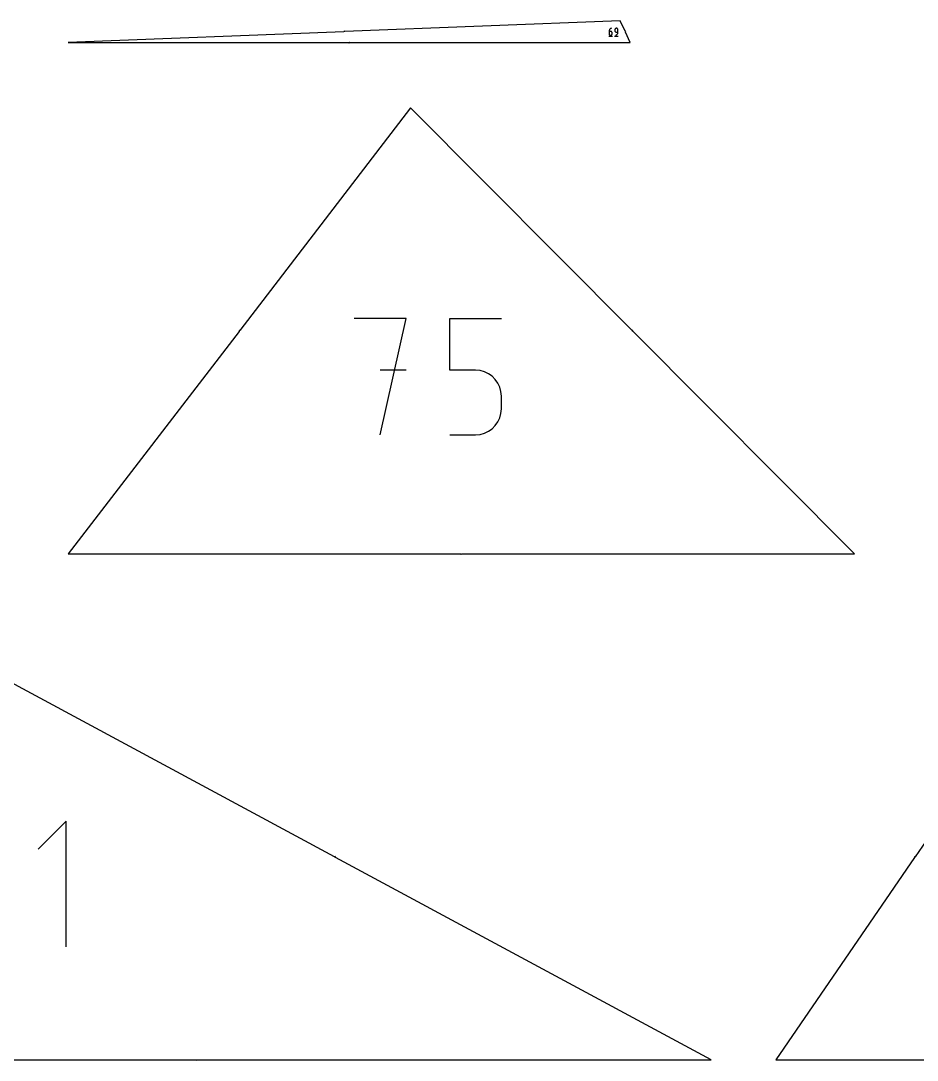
# Model space of a CAD drawing. Extents: x 0 to 500, y 0 to 1020.
# Drawn here: x 198.5 to 242.4, y 521.5 to 572.3 of the extents above; entities that cross this region are included whole.
import ezdxf

# ---------------------------------------------------------------- set-up
doc = ezdxf.new("R2010")
doc.units = 0

msp = doc.modelspace()

# ---------------------------------------------------------------- linework, layer by layer
at = {"layer": 'annotation', "color": 1}
for p, q in [((214.353174, 571.82534), (214.349922, 571.82182)), ((214.353773, 571.810111), (214.353174, 571.82534)), ((214.36227, 571.825698), (214.359018, 571.822178)), ((214.362869, 571.810469), (214.36227, 571.825698)), ((227.30935, 571.595669), (227.481734, 571.595669)), ((227.320634, 571.853306), (227.318938, 571.830003)), ((227.318938, 571.830003), (227.318938, 571.715411)), ((227.395498, 571.830003), (227.318938, 571.830003)), ((227.318938, 571.715411), (227.318938, 571.715411)), ((227.318938, 571.715411), (227.320175, 571.701639)), ((227.320175, 571.701639), (227.323737, 571.688674)), ((227.325582, 571.875696), (227.320634, 571.853306)), ((227.323737, 571.688674), (227.329409, 571.676734)), ((227.333576, 571.896895), (227.325582, 571.875696)), ((227.329409, 571.676734), (227.33697, 571.666036)), ((227.34441, 571.916626), (227.333576, 571.896895)), ((227.33697, 571.666036), (227.346204, 571.656797)), ((227.357876, 571.93461), (227.34441, 571.916626)), ((227.346204, 571.656797), (227.356892, 571.649233)), ((227.356892, 571.649233), (227.368816, 571.643562)), ((227.373769, 571.950571), (227.357876, 571.93461)), ((227.368816, 571.643562), (227.381757, 571.64)), ((227.391882, 571.96423), (227.373769, 571.950571)), ((227.381757, 571.64), (227.395498, 571.638765)), ((227.412008, 571.97531), (227.391882, 571.96423)), ((227.409268, 571.828774), (227.395498, 571.830003)), ((227.395498, 571.638765), (227.409268, 571.64)), ((227.395498, 571.638765), (227.395498, 571.638765)), ((227.422225, 571.82523), (227.409268, 571.828774)), ((227.409268, 571.64), (227.422225, 571.643562)), ((227.433941, 571.983533), (227.412008, 571.97531)), ((227.434153, 571.819584), (227.422225, 571.82523)), ((227.422225, 571.643562), (227.434153, 571.649233)), ((227.433941, 571.983533), (227.433941, 571.983533)), ((227.444837, 571.812051), (227.434153, 571.819584)), ((227.434153, 571.649233), (227.444837, 571.656797)), ((227.454062, 571.802844), (227.444837, 571.812051)), ((227.444837, 571.656797), (227.454062, 571.666036)), ((227.461612, 571.792177), (227.454062, 571.802844)), ((227.454062, 571.666036), (227.461612, 571.676734)), ((227.467272, 571.780263), (227.461612, 571.792177)), ((227.461612, 571.676734), (227.467272, 571.688674)), ((227.470826, 571.767316), (227.467272, 571.780263)), ((227.467272, 571.688674), (227.470826, 571.701639)), ((227.472058, 571.753551), (227.470826, 571.767316)), ((227.470826, 571.701639), (227.472058, 571.715411)), ((227.472058, 571.715411), (227.472058, 571.753551)), ((227.472058, 571.753551), (227.472058, 571.753551)), ((227.591758, 571.595669), (227.764142, 571.595669)), ((227.602561, 571.920638), (227.601325, 571.906865)), ((227.601325, 571.906865), (227.601325, 571.868531)), ((227.601325, 571.868531), (227.601325, 571.868531)), ((227.601325, 571.868531), (227.602561, 571.854759)), ((227.606124, 571.933605), (227.602561, 571.920638)), ((227.602561, 571.854759), (227.606124, 571.841794)), ((227.611795, 571.945548), (227.606124, 571.933605)), ((227.606124, 571.841794), (227.611795, 571.829854)), ((227.619357, 571.956249), (227.611795, 571.945548)), ((227.611795, 571.829854), (227.619357, 571.819156)), ((227.628591, 571.965492), (227.619357, 571.956249)), ((227.619357, 571.819156), (227.628591, 571.809917)), ((227.639279, 571.973059), (227.628591, 571.965492)), ((227.628591, 571.809917), (227.639279, 571.802353)), ((227.651202, 571.978733), (227.639279, 571.973059)), ((227.639279, 571.802353), (227.651202, 571.796682)), ((227.639572, 571.638765), (227.661466, 571.646924)), ((227.639572, 571.638765), (227.639572, 571.638765)), ((227.664144, 571.982297), (227.651202, 571.978733)), ((227.651202, 571.796682), (227.664144, 571.79312)), ((227.661466, 571.646924), (227.681562, 571.657952)), ((227.677885, 571.983533), (227.664144, 571.982297)), ((227.664144, 571.79312), (227.677885, 571.791885)), ((227.691654, 571.982297), (227.677885, 571.983533)), ((227.677885, 571.983533), (227.677885, 571.983533)), ((227.677885, 571.791885), (227.754445, 571.791885)), ((227.681562, 571.657952), (227.699652, 571.671568)), ((227.704611, 571.978733), (227.691654, 571.982297)), ((227.699652, 571.671568), (227.715529, 571.687491)), ((227.716539, 571.973059), (227.704611, 571.978733)), ((227.715529, 571.687491), (227.728985, 571.705441)), ((227.727224, 571.965492), (227.716539, 571.973059)), ((227.736449, 571.956249), (227.727224, 571.965492)), ((227.728985, 571.705441), (227.739812, 571.725137)), ((227.743999, 571.945548), (227.736449, 571.956249)), ((227.739812, 571.725137), (227.747803, 571.746296)), ((227.749658, 571.933605), (227.743999, 571.945548)), ((227.747803, 571.746296), (227.75275, 571.768639)), ((227.753212, 571.920638), (227.749658, 571.933605)), ((227.75275, 571.768639), (227.754445, 571.791885)), ((227.754445, 571.906865), (227.753212, 571.920638)), ((227.754445, 571.791885), (227.754445, 571.906865)), ((227.754445, 571.906865), (227.754445, 571.906865)), ((228.104422, 571.819787), (228.116512, 571.822414)), ((228.108413, 571.81167), (228.108406, 571.811543)), ((228.108406, 571.811543), (228.108406, 571.811543)), ((228.108406, 571.811543), (228.108428, 571.811244)), ((228.10843, 571.811795), (228.108413, 571.81167)), ((228.108428, 571.811244), (228.108502, 571.810961)), ((228.108455, 571.811917), (228.10843, 571.811795)), ((228.108489, 571.812037), (228.108455, 571.811917)), ((228.108531, 571.812153), (228.108489, 571.812037)), ((228.108502, 571.810961), (228.108621, 571.810698)), ((228.108582, 571.812266), (228.108531, 571.812153)), ((228.108641, 571.812374), (228.108582, 571.812266)), ((228.108621, 571.810698), (228.108783, 571.810461)), ((228.108708, 571.812479), (228.108641, 571.812374)), ((228.108784, 571.812578), (228.108708, 571.812479)), ((228.108783, 571.810461), (228.108981, 571.810255)), ((228.10958, 571.813456), (228.108784, 571.812578)), ((228.108784, 571.812578), (228.108784, 571.812578)), ((228.108981, 571.810255), (228.109212, 571.810085)), ((228.109212, 571.810085), (228.10947, 571.809955)), ((228.10947, 571.809955), (228.109751, 571.809871)), ((228.110453, 571.814242), (228.10958, 571.813456)), ((228.109751, 571.809871), (228.110051, 571.809837)), ((228.110051, 571.809837), (228.111234, 571.809872)), ((228.110051, 571.809837), (228.110051, 571.809837)), ((228.111395, 571.814932), (228.110453, 571.814242)), ((228.11163, 571.820159), (228.110504, 571.822596)), ((228.111234, 571.809872), (228.112398, 571.810025)), ((228.112397, 571.815523), (228.111395, 571.814932)), ((228.113451, 571.81601), (228.112397, 571.815523)), ((228.112398, 571.810025), (228.113533, 571.810293)), ((228.11455, 571.81639), (228.113451, 571.81601)), ((228.113533, 571.810293), (228.114632, 571.810673)), ((228.116512, 571.822414), (228.11426, 571.82729)), ((228.115684, 571.816659), (228.11455, 571.81639)), ((228.114632, 571.810673), (228.115686, 571.81116)), ((228.116847, 571.816813), (228.115684, 571.816659)), ((228.115686, 571.81116), (228.116688, 571.811751)), ((228.116688, 571.811751), (228.117629, 571.812442)), ((228.118029, 571.81685), (228.116847, 571.816813)), ((228.117629, 571.812442), (228.118501, 571.813229)), ((228.11833, 571.816817), (228.118029, 571.81685)), ((228.118029, 571.81685), (228.118029, 571.81685)), ((228.118612, 571.816733), (228.11833, 571.816817)), ((228.118501, 571.813229), (228.119296, 571.814109)), ((228.118871, 571.816603), (228.118612, 571.816733)), ((228.119102, 571.816433), (228.118871, 571.816603)), ((228.1193, 571.816226), (228.119102, 571.816433)), ((228.119296, 571.814109), (228.119372, 571.814209)), ((228.119296, 571.814109), (228.119296, 571.814109)), ((228.119461, 571.815988), (228.1193, 571.816226)), ((228.119372, 571.814209), (228.119439, 571.814314)), ((228.119439, 571.814314), (228.119499, 571.814423)), ((228.11958, 571.815724), (228.119461, 571.815988)), ((228.119499, 571.814423), (228.11955, 571.814536)), ((228.11955, 571.814536), (228.119592, 571.814653)), ((228.119652, 571.815438), (228.11958, 571.815724)), ((228.119592, 571.814653), (228.119627, 571.814772)), ((228.119627, 571.814772), (228.119652, 571.814892)), ((228.119674, 571.815136), (228.119652, 571.815438)), ((228.119652, 571.814892), (228.119667, 571.815014)), ((228.119667, 571.815014), (228.119674, 571.815136)), ((228.119674, 571.815136), (228.119674, 571.815136)), ((214.594376, 571.283241), (214.594338, 571.28278)), ((214.594338, 571.28278), (214.59438, 571.282324)), ((214.59434, 571.292178), (214.599698, 571.292178)), ((214.594495, 571.283696), (214.594376, 571.283241)), ((214.59438, 571.282324), (214.594498, 571.281883)), ((214.5947, 571.284135), (214.594495, 571.283696)), ((214.594498, 571.281883), (214.59469, 571.281466)), ((214.59469, 571.281466), (214.594951, 571.281085)), ((214.594705, 571.284144), (214.5947, 571.284135)), ((214.5947, 571.284135), (214.5947, 571.284135)), ((214.59471, 571.284153), (214.594705, 571.284144)), ((214.594715, 571.284162), (214.59471, 571.284153)), ((214.59472, 571.28417), (214.594715, 571.284162)), ((214.594725, 571.284178), (214.59472, 571.28417)), ((214.59473, 571.284186), (214.594725, 571.284178)), ((214.594736, 571.284194), (214.59473, 571.284186)), ((214.594741, 571.284201), (214.594736, 571.284194)), ((214.594747, 571.284208), (214.594741, 571.284201)), ((214.599698, 571.292178), (214.594747, 571.284208)), ((214.594747, 571.284208), (214.594747, 571.284208)), ((214.594951, 571.281085), (214.59528, 571.28075)), ((214.59528, 571.28075), (214.595674, 571.280471)), ((214.595674, 571.280471), (214.595674, 571.280471)), ((214.595674, 571.280471), (214.596114, 571.280269)), ((214.596114, 571.280269), (214.59657, 571.280151)), ((214.59657, 571.280151), (214.597031, 571.280115)), ((214.597031, 571.280115), (214.597487, 571.280158)), ((214.597487, 571.280158), (214.597928, 571.280276)), ((214.597928, 571.280276), (214.598344, 571.280468)), ((214.598344, 571.280468), (214.598724, 571.28073)), ((214.598724, 571.28073), (214.599059, 571.28106)), ((214.599059, 571.28106), (214.599338, 571.281456)), ((214.599338, 571.281456), (214.59969, 571.282131)), ((214.609915, 571.293685), (214.603884, 571.293685)), ((214.604282, 571.287634), (214.604223, 571.28682)), ((214.604223, 571.28682), (214.604223, 571.282797)), ((214.606901, 571.28682), (214.604223, 571.28682)), ((214.604223, 571.282797), (214.604223, 571.282797)), ((214.604223, 571.282797), (214.604266, 571.282315)), ((214.604266, 571.282315), (214.60439, 571.281862)), ((214.604455, 571.288415), (214.604282, 571.287634)), ((214.60439, 571.281862), (214.604588, 571.281444)), ((214.604735, 571.289156), (214.604455, 571.288415)), ((214.604588, 571.281444), (214.604852, 571.281069)), ((214.605114, 571.289845), (214.604735, 571.289156)), ((214.604852, 571.281069), (214.605175, 571.280746)), ((214.605584, 571.290473), (214.605114, 571.289845)), ((214.605175, 571.280746), (214.605549, 571.280481)), ((214.605549, 571.280481), (214.605966, 571.280283)), ((214.60614, 571.29103), (214.605584, 571.290473)), ((214.605966, 571.280283), (214.60642, 571.280158)), ((214.606773, 571.291506), (214.60614, 571.29103)), ((214.60642, 571.280158), (214.606901, 571.280115)), ((214.607476, 571.291892), (214.606773, 571.291506)), ((214.607382, 571.286777), (214.606901, 571.28682)), ((214.606901, 571.280115), (214.607382, 571.280158)), ((214.606901, 571.280115), (214.606901, 571.280115)), ((214.607835, 571.286652), (214.607382, 571.286777)), ((214.607382, 571.280158), (214.607835, 571.280283)), ((214.608242, 571.292178), (214.607476, 571.291892)), ((214.608252, 571.286454), (214.607835, 571.286652)), ((214.607835, 571.280283), (214.608252, 571.280481)), ((214.608242, 571.292178), (214.608242, 571.292178)), ((214.608626, 571.286189), (214.608252, 571.286454)), ((214.608252, 571.280481), (214.608626, 571.280746)), ((214.608949, 571.285866), (214.608626, 571.286189)), ((214.608626, 571.280746), (214.608949, 571.281069)), ((214.609214, 571.285492), (214.608949, 571.285866)), ((214.608949, 571.281069), (214.609214, 571.281444)), ((214.609412, 571.285074), (214.609214, 571.285492)), ((214.609214, 571.281444), (214.609412, 571.281862)), ((214.609537, 571.28462), (214.609412, 571.285074)), ((214.609412, 571.281862), (214.609537, 571.282315)), ((214.60958, 571.284139), (214.609537, 571.28462)), ((214.609537, 571.282315), (214.60958, 571.282797)), ((214.60958, 571.282797), (214.60958, 571.284139)), ((214.60958, 571.284139), (214.60958, 571.284139)), ((217.380087, 557.789917), (214.847118, 557.789917)), ((216.113781, 552.093862), (217.380087, 557.789917)), ((219.516286, 555.253376), (219.516286, 557.789917)), ((219.516286, 557.789917), (222.04604, 557.789917)), ((209.220692, 557.183443), (209.216564, 557.178068)), ((209.230715, 557.171473), (209.220692, 557.183443)), ((209.226074, 557.179309), (209.224011, 557.176622)), ((228.455382, 557.177263), (228.457271, 557.175365)), ((228.457271, 557.175365), (228.457271, 557.175365)), ((228.457271, 557.175365), (228.457641, 557.175055)), ((228.457641, 557.175055), (228.458049, 557.174822)), ((228.458049, 557.174822), (228.458483, 557.174667)), ((228.458483, 557.174667), (228.458935, 557.174588)), ((228.458935, 557.174588), (228.459392, 557.174588)), ((228.459392, 557.174588), (228.459843, 557.174664)), ((228.459843, 557.174664), (228.460279, 557.174818)), ((228.460122, 557.181982), (228.463927, 557.185771)), ((228.462011, 557.180085), (228.460122, 557.181982)), ((228.460279, 557.174818), (228.460688, 557.17505)), ((228.460688, 557.17505), (228.46106, 557.175359)), ((228.46106, 557.175359), (228.462006, 557.1763)), ((228.462006, 557.1763), (228.462316, 557.176671)), ((228.462006, 557.1763), (228.462006, 557.1763)), ((228.46232, 557.179714), (228.462011, 557.180085)), ((228.462316, 557.176671), (228.462549, 557.177078)), ((228.462552, 557.179305), (228.46232, 557.179714)), ((228.462549, 557.177078), (228.462705, 557.177513)), ((228.462706, 557.17887), (228.462552, 557.179305)), ((228.462705, 557.177513), (228.462783, 557.177964)), ((228.462783, 557.17842), (228.462706, 557.17887)), ((228.462783, 557.177964), (228.462783, 557.17842)), ((228.463927, 557.185771), (228.467706, 557.181976)), ((228.464243, 557.168363), (228.47468, 557.174971)), ((228.470874, 557.171183), (228.468983, 557.173082)), ((228.47468, 557.174971), (228.470896, 557.178771)), ((217.380087, 555.253376), (216.113781, 555.253376)), ((220.781163, 555.253376), (219.516286, 555.253376)), ((221.008278, 555.233074), (220.781163, 555.253376)), ((221.22214, 555.174523), (221.008278, 555.233074)), ((221.419152, 555.081254), (221.22214, 555.174523)), ((221.595719, 554.956797), (221.419152, 555.081254)), ((221.748247, 554.804684), (221.595719, 554.956797)), ((221.873138, 554.628445), (221.748247, 554.804684)), ((221.966798, 554.431612), (221.873138, 554.628445)), ((222.02563, 554.217715), (221.966798, 554.431612)), ((222.04604, 553.990285), (222.02563, 554.217715)), ((222.04604, 553.360168), (222.04604, 553.990285)), ((222.04604, 553.990285), (222.04604, 553.990285)), ((222.025619, 553.132628), (222.04604, 553.360168)), ((221.873059, 552.721174), (221.966757, 552.918435)), ((221.966757, 552.918435), (222.025619, 553.132628)), ((221.221996, 552.173121), (221.418993, 552.266818)), ((221.418993, 552.266818), (221.595572, 552.391781)), ((221.595572, 552.391781), (221.748129, 552.544428)), ((221.748129, 552.544428), (221.873059, 552.721174)), ((219.516286, 552.093862), (220.781163, 552.093862)), ((220.781163, 552.093862), (221.008184, 552.114274)), ((220.781163, 552.093862), (220.781163, 552.093862)), ((221.008184, 552.114274), (221.221996, 552.173121)), ((220.079098, 546.270316), (220.079055, 546.269834)), ((220.079055, 546.269834), (220.079055, 546.2685)), ((220.079055, 546.2685), (220.079055, 546.2685)), ((220.079055, 546.2685), (220.079098, 546.268019)), ((220.08441, 546.260456), (220.079055, 546.260456)), ((220.079222, 546.270769), (220.079098, 546.270316)), ((220.079098, 546.268019), (220.079222, 546.267566)), ((220.079421, 546.271187), (220.079222, 546.270769)), ((220.079222, 546.267566), (220.079421, 546.267149)), ((220.079685, 546.271561), (220.079421, 546.271187)), ((220.079421, 546.267149), (220.079685, 546.266776)), ((220.080008, 546.271884), (220.079685, 546.271561)), ((220.079685, 546.266776), (220.080008, 546.266454)), ((220.080382, 546.272149), (220.080008, 546.271884)), ((220.080008, 546.266454), (220.080382, 546.266191)), ((220.080799, 546.272347), (220.080382, 546.272149)), ((220.080382, 546.266191), (220.080799, 546.265993)), ((220.081252, 546.272472), (220.080799, 546.272347)), ((220.080799, 546.265993), (220.081252, 546.265869)), ((220.081732, 546.272515), (220.081252, 546.272472)), ((220.081252, 546.265869), (220.081732, 546.265826)), ((220.08441, 546.272515), (220.081732, 546.272515)), ((220.081732, 546.272515), (220.081732, 546.272515)), ((220.081732, 546.265826), (220.08441, 546.265826)), ((220.08441, 546.265826), (220.08441, 546.260456)), ((220.091613, 546.272515), (220.088933, 546.260456)), ((220.088933, 546.265826), (220.091613, 546.265826)), ((220.088933, 546.260456), (220.094295, 546.260456)), ((200.737791, 533.191779), (199.371127, 531.82473)), ((200.737791, 527.044299), (200.737791, 533.191779)), ((213.898911, 531.428702), (213.901891, 531.427097)), ((213.901891, 531.427097), (213.901891, 531.427097)), ((213.901891, 531.427097), (213.902452, 531.426857)), ((213.902452, 531.426857), (213.90303, 531.426725)), ((213.902919, 531.436145), (213.906137, 531.44212)), ((213.905899, 531.43454), (213.902919, 531.436145)), ((213.90303, 531.426725), (213.903613, 531.426696)), ((213.903613, 531.426696), (213.904187, 531.426766)), ((213.904187, 531.426766), (213.90474, 531.426932)), ((213.90474, 531.426932), (213.905259, 531.42719)), ((213.905259, 531.42719), (213.90573, 531.427536)), ((213.90573, 531.427536), (213.90614, 531.427966)), ((213.906408, 531.434204), (213.905899, 531.43454)), ((213.906137, 531.44212), (213.912096, 531.438911)), ((213.90614, 531.427966), (213.906477, 531.428476)), ((213.906838, 531.433795), (213.906408, 531.434204)), ((213.906477, 531.428476), (213.907276, 531.42996)), ((213.907183, 531.433325), (213.906838, 531.433795)), ((213.907442, 531.432808), (213.907183, 531.433325)), ((213.907276, 531.42996), (213.907517, 531.430522)), ((213.907276, 531.42996), (213.907276, 531.42996)), ((213.907608, 531.432256), (213.907442, 531.432808)), ((213.907517, 531.430522), (213.907649, 531.4311)), ((213.907679, 531.431683), (213.907608, 531.432256)), ((213.907649, 531.4311), (213.907679, 531.431683)), ((242.2881, 531.425786), (242.282382, 531.432693)), ((242.291584, 531.430862), (242.2881, 531.425786)), ((242.292572, 531.427945), (242.288512, 531.430732)), ((242.28874, 531.441489), (242.288667, 531.440753)), ((242.288667, 531.440753), (242.2887, 531.440024)), ((242.2887, 531.440024), (242.288834, 531.439312)), ((242.288921, 531.44222), (242.28874, 531.441489)), ((242.288834, 531.439312), (242.289065, 531.438628)), ((242.288921, 531.44222), (242.288921, 531.44222)), ((242.289065, 531.438628), (242.289391, 531.437982)), ((242.289391, 531.437982), (242.289808, 531.437384)), ((242.289808, 531.437384), (242.290312, 531.436845)), ((242.290312, 531.436845), (242.290899, 531.436376)), ((242.292292, 531.438406), (242.290899, 531.436376)), ((242.290899, 531.436376), (242.293937, 531.43429)), ((242.292575, 531.438749), (242.292292, 531.438406)), ((242.292905, 531.439028), (242.292575, 531.438749)), ((242.293272, 531.439241), (242.292905, 531.439028)), ((242.293666, 531.439388), (242.293272, 531.439241)), ((242.294078, 531.439465), (242.293666, 531.439388)), ((242.293937, 531.43429), (242.293937, 531.43429)), ((242.293937, 531.43429), (242.294325, 531.434072)), ((242.294499, 531.439471), (242.294078, 531.439465)), ((242.294325, 531.434072), (242.294734, 531.433931)), ((242.294918, 531.439404), (242.294499, 531.439471)), ((242.294734, 531.433931), (242.295153, 531.433864)), ((242.295326, 531.439263), (242.294918, 531.439404)), ((242.295153, 531.433864), (242.295575, 531.43387)), ((242.295713, 531.439045), (242.295326, 531.439263)), ((242.295575, 531.43387), (242.295988, 531.433946)), ((242.296724, 531.43835), (242.295713, 531.439045)), ((242.295713, 531.439045), (242.295713, 531.439045)), ((242.295988, 531.433946), (242.296383, 531.434092)), ((242.296383, 531.434092), (242.29675, 531.434305)), ((242.297067, 531.438067), (242.296724, 531.43835)), ((242.29675, 531.434305), (242.29708, 531.434583)), ((242.296938, 531.431856), (242.300076, 531.436427)), ((242.297346, 531.437737), (242.297067, 531.438067)), ((242.29708, 531.434583), (242.297363, 531.434925)), ((242.29756, 531.437369), (242.297346, 531.437737)), ((242.297363, 531.434925), (242.297581, 531.435313)), ((242.297363, 531.434925), (242.297363, 531.434925)), ((242.297706, 531.436975), (242.29756, 531.437369)), ((242.297581, 531.435313), (242.297723, 531.435721)), ((242.297783, 531.436562), (242.297706, 531.436975)), ((242.297723, 531.435721), (242.297789, 531.436141)), ((242.297789, 531.436141), (242.297783, 531.436562)), ((207.097042, 521.528181), (207.094362, 521.516127)), ((207.094362, 521.521495), (207.097042, 521.521495)), ((207.094362, 521.516127), (207.099722, 521.516127)), ((207.106922, 521.528181), (207.104242, 521.516127)), ((207.104242, 521.521495), (207.106922, 521.521495)), ((207.104242, 521.516127), (207.109602, 521.516127))]:
    msp.add_line(p, q, dxfattribs=at)
at = {"layer": 'boundary', "color": 5}
for p, q in [((227.866346, 572.34953), (214.38171, 571.818837)), ((228.101322, 571.840896), (227.866346, 572.34953)), ((214.33095, 571.816839), (200.846314, 571.286146)), ((214.355331, 571.843218), (214.33095, 571.816839)), ((214.38171, 571.818837), (214.355331, 571.843218)), ((228.135033, 571.82849), (228.101322, 571.840896)), ((228.122627, 571.79478), (228.135033, 571.82849)), ((228.357602, 571.286146), (228.122627, 571.79478)), ((200.846314, 571.286146), (214.576558, 571.286146)), ((214.576558, 571.286146), (214.601958, 571.260746)), ((214.601958, 571.260746), (214.627358, 571.286146)), ((214.627358, 571.286146), (228.357602, 571.286146)), ((217.603032, 568.085746), (209.240144, 557.196261)), ((228.447111, 557.194116), (217.603032, 568.085746)), ((209.209202, 557.155971), (200.846314, 546.266486)), ((209.240144, 557.196261), (209.204528, 557.191587)), ((209.204528, 557.191587), (209.209202, 557.155971)), ((228.483032, 557.194037), (228.447111, 557.194116)), ((228.482953, 557.158116), (228.483032, 557.194037)), ((239.327032, 546.266486), (228.482953, 557.158116)), ((200.846314, 546.266486), (220.061273, 546.266486)), ((220.061273, 546.266486), (220.086673, 546.241086)), ((220.086673, 546.241086), (220.112073, 546.266486)), ((220.112073, 546.266486), (239.327032, 546.266486)), ((213.883142, 531.445848), (195.499645, 541.345457)), ((249.093383, 541.34547), (242.304249, 531.454753)), ((213.917548, 531.456169), (213.883142, 531.445848)), ((213.927869, 531.421763), (213.917548, 531.456169)), ((232.311365, 521.522154), (213.927869, 531.421763)), ((242.2755, 531.412871), (235.486365, 521.522154)), ((242.304249, 531.454753), (242.268933, 531.448186)), ((242.268933, 531.448186), (242.2755, 531.412871)), ((181.892596, 521.522154), (207.076581, 521.522154)), ((207.076581, 521.522154), (207.101981, 521.496754)), ((207.101981, 521.496754), (207.127381, 521.522154)), ((207.127381, 521.522154), (232.311365, 521.522154)), ((235.486365, 521.522154), (260.670326, 521.522154))]:
    msp.add_line(p, q, dxfattribs=at)

doc.saveas('drawing.dxf')
